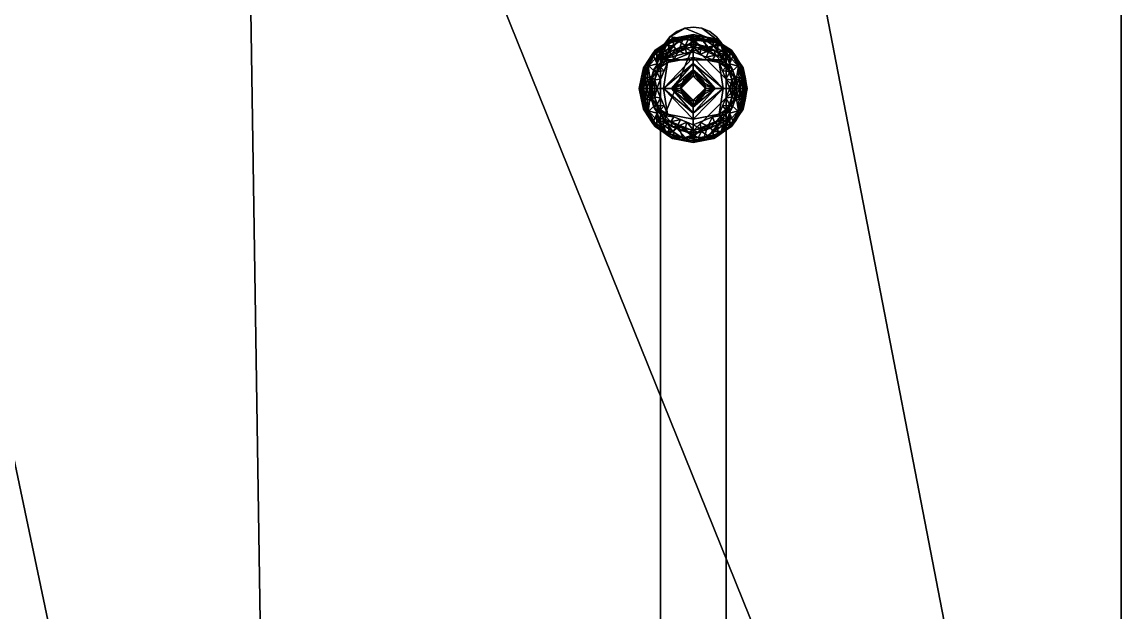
# Model space of a CAD drawing. Header units: millimetres. Extents: x -1000 to 1000, y -1301 to 1100.
# Drawn here: x 582.5 to 1000, y -850.6 to -626.5 of the extents above; entities that cross this region are included whole.
import ezdxf

# ---------------------------------------------------------------- set-up
doc = ezdxf.new("R2010")
doc.units = ezdxf.units.MM
doc.layers.add('I-FURN-PNLS', color=7, linetype='Continuous', lineweight=30)

msp = doc.modelspace()

# ---------------------------------------------------------------- meshes
at = {"layer": 'I-FURN-PNLS', "color": 250, "true_color": 0x1d1d1d}
mesh = msp.add_polyface(dxfattribs=at)
corners = [(940, 1100, 725), (506.19, 1100, 725), (544.71, 956.23, 725), (544.71, 716.23, 725), (483.15, 547.09, 725), (523.58, 534.41, 725), (563.62, 520.52, 725), (620, 500, 725), (1000, 500, 725), (1000, 1040, 725), (997.96, 1055.53, 725), (991.96, 1070, 725), (982.43, 1082.43, 725), (970, 1091.96, 725), (955.53, 1097.96, 725), (324.49, -400, 725), (189.61, -1300.59, 725), (353.36, -1298.77, 725), (516.78, -1287.95, 725), (679.35, -1268.16, 725), (840.58, -1239.48, 725), (1000, -1201.97, 725), (1000, -301.59, 725), (834, -343.25, 725), (665.57, -373.63, 725), (495.48, -392.57, 725)]
mesh.append_faces([[corners[k] for k in face] for face in [(0, 13, 14)]], dxfattribs={"vtx0": -1, "color": 250})
mesh.append_faces([[corners[k] for k in face] for face in [(6, 3, 5), (24, 21, 23), (25, 19, 24)]], dxfattribs={"vtx0": -1, "vtx1": -1, "color": 250})
mesh.append_faces([[corners[k] for k in face] for face in [(0, 9, 10, 11)]], dxfattribs={"vtx0": -1, "vtx3": -1, "color": 250})
mesh.append_faces([[corners[k] for k in face] for face in [(1, 2, 0), (4, 5, 3), (22, 23, 21), (17, 18, 15, 16)]], dxfattribs={"vtx1": -1, "color": 250})
mesh.append_faces([[corners[k] for k in face] for face in [(12, 13, 0, 11), (8, 9, 3, 7), (6, 7, 3), (20, 21, 24, 19)]], dxfattribs={"vtx1": -1, "vtx2": -1, "color": 250})
mesh.append_faces([[corners[k] for k in face] for face in [(2, 3, 9, 0)]], dxfattribs={"vtx1": -1, "vtx2": -1, "vtx3": -1, "color": 250})
mesh.append_faces([[corners[k] for k in face] for face in [(25, 15, 18, 19)]], dxfattribs={"vtx1": -1, "vtx3": -1, "color": 250})
mesh = msp.add_polyface(dxfattribs=at)
corners = [(940, 1100, 700), (955.53, 1097.96, 700), (970, 1091.96, 700), (982.43, 1082.43, 700), (991.96, 1070, 700), (997.96, 1055.53, 700), (1000, 1040, 700), (1000, 500, 700), (620, 500, 700), (563.62, 520.52, 700), (523.58, 534.41, 700), (483.15, 547.09, 700), (544.71, 716.23, 700), (544.71, 956.23, 700), (506.19, 1100, 700), (324.49, -400, 700), (495.48, -392.57, 700), (665.57, -373.63, 700), (834, -343.25, 700), (1000, -301.59, 700), (1000, -1201.97, 700), (840.58, -1239.48, 700), (679.35, -1268.16, 700), (516.78, -1287.95, 700), (353.36, -1298.77, 700), (189.61, -1300.59, 700)]
mesh.append_faces([[corners[k] for k in face] for face in [(10, 12, 9), (17, 22, 16)]], dxfattribs={"vtx0": -1, "vtx1": -1, "color": 250})
mesh.append_faces([[corners[k] for k in face] for face in [(23, 15, 16, 22)]], dxfattribs={"vtx0": -1, "vtx2": -1, "color": 250})
mesh.append_faces([[corners[k] for k in face] for face in [(0, 5, 6, 13)]], dxfattribs={"vtx0": -1, "vtx2": -1, "vtx3": -1, "color": 250})
mesh.append_faces([[corners[k] for k in face] for face in [(12, 7, 8, 9), (0, 3, 4, 5)]], dxfattribs={"vtx0": -1, "vtx3": -1, "color": 250})
mesh.append_faces([[corners[k] for k in face] for face in [(17, 18, 20), (21, 22, 17, 20)]], dxfattribs={"vtx1": -1, "vtx2": -1, "color": 250})
mesh.append_faces([[corners[k] for k in face] for face in [(12, 13, 6, 7)]], dxfattribs={"vtx1": -1, "vtx3": -1, "color": 250})
mesh.append_faces([[corners[k] for k in face] for face in [(13, 14, 0), (10, 11, 12), (24, 25, 15, 23), (18, 19, 20)]], dxfattribs={"vtx2": -1, "color": 250})
mesh.append_faces([[corners[k] for k in face] for face in [(0, 1, 2, 3)]], dxfattribs={"vtx3": -1, "color": 250})
mesh = msp.add_polyface(dxfattribs=at)
corners = [(1000, -301.59, 725), (1000, -1201.97, 725), (1000, -1201.97, 700), (1000, -301.59, 700)]
mesh.append_faces([[corners[k] for k in face] for face in [(0, 1, 2, 3)]], dxfattribs={"color": 250})
mesh = msp.add_polyface(dxfattribs=at)
corners = [(825, -640.92, 700), (825, -1060.92, 700), (825.43, -1064.16, 700), (826.67, -1067.17, 700), (828.66, -1069.76, 700), (831.25, -1071.75, 700), (834.26, -1073, 700), (837.5, -1073.42, 700), (840.74, -1073, 700), (843.75, -1071.75, 700), (846.34, -1069.76, 700), (848.33, -1067.17, 700), (849.57, -1064.16, 700), (850, -1060.92, 700), (850, -640.92, 700), (849.57, -637.69, 700), (848.33, -634.67, 700), (846.34, -632.08, 700), (843.75, -630.1, 700), (840.74, -628.85, 700), (837.5, -628.42, 700), (834.26, -628.85, 700), (831.25, -630.1, 700), (828.66, -632.08, 700), (826.67, -634.67, 700), (825.43, -637.69, 700)]
mesh.append_faces([[corners[k] for k in face] for face in [(10, 13, 3)]], dxfattribs={"vtx0": -1, "vtx1": -1, "vtx2": -1, "color": 250})
mesh.append_faces([[corners[k] for k in face] for face in [(16, 23, 0, 14), (3, 6, 8, 10)]], dxfattribs={"vtx0": -1, "vtx1": -1, "vtx2": -1, "vtx3": -1, "color": 250})
mesh.append_faces([[corners[k] for k in face] for face in [(14, 0, 1, 13)]], dxfattribs={"vtx0": -1, "vtx2": -1, "color": 250})
mesh.append_faces([[corners[k] for k in face] for face in [(25, 0, 23, 24), (18, 19, 16, 17), (5, 6, 3, 4), (9, 10, 8)]], dxfattribs={"vtx1": -1, "color": 250})
mesh.append_faces([[corners[k] for k in face] for face in [(14, 15, 16), (6, 7, 8)]], dxfattribs={"vtx2": -1, "color": 250})
mesh.append_faces([[corners[k] for k in face] for face in [(21, 22, 23, 16), (19, 20, 21, 16), (1, 2, 3, 13)]], dxfattribs={"vtx2": -1, "vtx3": -1, "color": 250})
mesh.append_faces([[corners[k] for k in face] for face in [(10, 11, 12, 13)]], dxfattribs={"vtx3": -1, "color": 250})
mesh = msp.add_polyface(dxfattribs=at)
corners = [(825, -640.92, 13.54), (825.43, -637.69, 13.54), (826.67, -634.67, 13.54), (828.66, -632.08, 13.54), (831.25, -630.1, 13.54), (834.26, -628.85, 13.54), (837.5, -628.42, 13.54), (840.74, -628.85, 13.54), (843.75, -630.1, 13.54), (846.34, -632.08, 13.54), (848.33, -634.67, 13.54), (849.57, -637.69, 13.54), (850, -640.92, 13.54), (850, -1060.92, 13.54), (849.57, -1064.16, 13.54), (848.33, -1067.17, 13.54), (846.34, -1069.76, 13.54), (843.75, -1071.75, 13.54), (840.74, -1073, 13.54), (837.5, -1073.42, 13.54), (834.26, -1073, 13.54), (831.25, -1071.75, 13.54), (828.66, -1069.76, 13.54), (826.67, -1067.17, 13.54), (825.43, -1064.16, 13.54), (825, -1060.92, 13.54)]
mesh.append_faces([[corners[k] for k in face] for face in [(23, 20, 21, 22), (3, 0, 1, 2), (10, 7, 8, 9)]], dxfattribs={"vtx0": -1, "color": 250})
mesh.append_faces([[corners[k] for k in face] for face in [(20, 23, 18, 19), (7, 10, 5, 6)]], dxfattribs={"vtx0": -1, "vtx1": -1, "color": 250})
mesh.append_faces([[corners[k] for k in face] for face in [(13, 16, 23)]], dxfattribs={"vtx0": -1, "vtx1": -1, "vtx2": -1, "color": 250})
mesh.append_faces([[corners[k] for k in face] for face in [(10, 0, 3, 5)]], dxfattribs={"vtx0": -1, "vtx1": -1, "vtx2": -1, "vtx3": -1, "color": 250})
mesh.append_faces([[corners[k] for k in face] for face in [(13, 25, 0, 12)]], dxfattribs={"vtx0": -1, "vtx2": -1, "color": 250})
mesh.append_faces([[corners[k] for k in face] for face in [(14, 15, 16, 13), (3, 4, 5)]], dxfattribs={"vtx2": -1, "color": 250})
mesh.append_faces([[corners[k] for k in face] for face in [(23, 24, 25, 13), (16, 17, 18, 23), (10, 11, 12, 0)]], dxfattribs={"vtx2": -1, "vtx3": -1, "color": 250})
mesh = msp.add_polyface(dxfattribs=at)
corners = [(825, -640.92, 700), (825.43, -637.69, 700), (826.67, -634.67, 700), (828.66, -632.08, 700), (831.25, -630.1, 700), (834.26, -628.85, 700), (837.5, -628.42, 700), (840.74, -628.85, 700), (843.75, -630.1, 700), (846.34, -632.08, 700), (848.33, -634.67, 700), (849.57, -637.69, 700), (850, -640.92, 700), (850, -640.92, 13.54), (849.57, -637.69, 13.54), (848.33, -634.67, 13.54), (846.34, -632.08, 13.54), (843.75, -630.1, 13.54), (840.74, -628.85, 13.54), (837.5, -628.42, 13.54), (834.26, -628.85, 13.54), (831.25, -630.1, 13.54), (828.66, -632.08, 13.54), (826.67, -634.67, 13.54), (825.43, -637.69, 13.54), (825, -640.92, 13.54)]
mesh.append_faces([[corners[k] for k in face] for face in [(1, 24, 25, 0)]], dxfattribs={"vtx0": -1, "color": 250})
mesh.append_faces([[corners[k] for k in face] for face in [(8, 17, 18, 7), (7, 18, 19, 6), (11, 14, 15, 10), (5, 20, 21, 4), (4, 21, 22, 3), (2, 23, 24, 1), (3, 22, 23, 2), (20, 5, 6, 19)]], dxfattribs={"vtx0": -1, "vtx2": -1, "color": 250})
mesh.append_faces([[corners[k] for k in face] for face in [(16, 17, 8, 9), (9, 10, 15, 16)]], dxfattribs={"vtx1": -1, "vtx3": -1, "color": 250})
mesh.append_faces([[corners[k] for k in face] for face in [(12, 13, 14, 11)]], dxfattribs={"vtx2": -1, "color": 250})
at = {"layer": 'I-FURN-PNLS', "color": 250, "true_color": 0x191919}
mesh = msp.add_polyface(dxfattribs=at)
corners = [(853.6, -651.77), (848.88, -640.38, -0.05), (837.5, -635.67, -0.07), (826.12, -640.38, -0.05), (821.4, -651.77), (819.72, -651.77, 0.33), (818.29, -651.76, 1.29), (817.33, -651.76, 2.72), (817, -651.75, 4.4), (818.56, -643.9, 4.36), (823, -637.25, 4.33), (829.65, -632.81, 4.31), (837.5, -631.25, 4.31), (845.35, -632.81, 4.31), (852, -637.25, 4.33), (856.44, -643.9, 4.36), (858, -651.75, 4.4), (857.67, -651.76, 2.72), (856.71, -651.76, 1.29), (855.28, -651.77, 0.33), (854.53, -643.13, 1.14), (820.47, -643.13, 1.14), (857.15, -647.46, 4.38), (817.85, -647.46, 4.38), (856.29, -646.95, 1.47), (818.71, -646.95, 1.47), (841.5, -632.97, 1.2), (833.5, -632.97, 1.2), (848.05, -635.59, 1.32), (826.95, -635.59, 1.32), (854.99, -647.82, 0.38), (851.24, -646.08, -0.03), (820.01, -647.82, 0.38), (823.76, -646.08, -0.03), (851.35, -639.91, 0.5), (851.4, -637.52, 2.11), (854.22, -640.58, 4.35), (855.5, -642.64, 2.7), (848.67, -635.03, 4.32), (853.63, -639.6, 2.74), (823.65, -639.91, 0.5), (823.6, -637.52, 2.11), (820.78, -640.58, 4.35), (819.5, -642.64, 2.7), (826.33, -635.03, 4.32), (821.37, -639.6, 2.74), (843.19, -638.03, -0.06), (831.81, -638.03, -0.06), (841.42, -632.03, 4.31), (833.58, -632.03, 4.31), (837.5, -631.87, 2.07), (837.72, -633.49, 0.49), (848.8, -637.9, 0.32), (845.17, -635.37, 0.41), (844.89, -633.67, 1.58), (826.2, -637.9, 0.32), (829.83, -635.37, 0.41), (830.11, -633.67, 1.58)]
mesh.append_faces([[corners[k] for k in face] for face in [(22, 24, 15), (48, 50, 12), (0, 30, 19), (3, 56, 47), (33, 40, 3), (15, 37, 36), (38, 28, 13), (10, 45, 42), (2, 51, 46), (12, 50, 49), (49, 57, 11)]], dxfattribs={"vtx0": -1, "vtx1": -1, "color": 250})
mesh.append_faces([[corners[k] for k in face] for face in [(41, 44, 29), (25, 21, 32), (45, 43, 42), (19, 30, 24), (35, 34, 28), (50, 51, 27), (24, 22, 17), (20, 24, 30), (41, 29, 40), (24, 20, 37), (51, 47, 27), (52, 34, 1), (21, 33, 32), (25, 7, 23), (55, 56, 3), (27, 49, 50), (28, 38, 35), (31, 20, 30), (57, 49, 27), (32, 5, 25), (45, 21, 43), (52, 53, 28), (35, 20, 34), (54, 28, 53), (29, 55, 40), (20, 31, 34), (20, 39, 37), (36, 37, 39), (24, 37, 15), (39, 20, 35), (14, 39, 35), (33, 21, 40), (21, 41, 40), (43, 25, 9), (41, 45, 10), (25, 43, 21), (21, 45, 41), (1, 53, 52), (50, 48, 26), (27, 56, 57), (51, 50, 26), (46, 51, 26), (28, 34, 52), (46, 26, 53), (54, 53, 26), (48, 54, 26), (13, 28, 54), (55, 29, 56), (3, 40, 55), (57, 56, 29), (27, 47, 56), (29, 11, 57)]], dxfattribs={"vtx0": -1, "vtx1": -1, "vtx2": -1, "color": 250})
mesh.append_faces([[corners[k] for k in face] for face in [(24, 17, 18), (25, 6, 7), (54, 48, 13), (24, 18, 19), (25, 23, 9), (30, 0, 31), (34, 31, 1), (43, 9, 42), (41, 10, 44), (51, 2, 47), (53, 1, 46)]], dxfattribs={"vtx0": -1, "vtx2": -1, "color": 250})
mesh.append_faces([[corners[k] for k in face] for face in [(5, 6, 25), (4, 5, 32), (14, 36, 39), (33, 4, 32), (38, 14, 35), (44, 11, 29)]], dxfattribs={"vtx1": -1, "vtx2": -1, "color": 250})
mesh.append_faces([[corners[k] for k in face] for face in [(7, 8, 23), (22, 16, 17)]], dxfattribs={"vtx2": -1, "color": 250})
mesh = msp.add_polyface(dxfattribs=at)
corners = [(858, -651.75, 4.4), (856.44, -643.9, 4.36), (852, -637.25, 4.33), (845.35, -632.81, 4.31), (837.5, -631.25, 4.31), (829.65, -632.81, 4.31), (823, -637.25, 4.33), (818.56, -643.9, 4.36), (817, -651.75, 4.4), (817.2, -651.74, 5.72), (817.79, -651.74, 6.92), (818.71, -651.73, 7.88), (819.88, -651.73, 8.53), (825.04, -639.27, 8.47), (837.5, -634.11, 8.45), (849.96, -639.27, 8.47), (855.12, -651.73, 8.53), (856.29, -651.73, 7.88), (857.21, -651.74, 6.92), (857.8, -651.74, 5.72), (852.54, -645.5, 8.5), (822.46, -645.5, 8.5), (856.27, -645.35, 6.71), (818.73, -645.35, 6.71), (857.15, -647.46, 4.38), (817.85, -647.46, 4.38), (857.35, -648.09, 6.01), (817.65, -648.09, 6.01), (852.64, -639.26, 6.98), (822.36, -639.26, 6.98), (855.85, -647.69, 7.86), (854.64, -643.22, 7.55), (819.15, -647.69, 7.86), (820.36, -643.22, 7.55), (846.82, -634.51, 7), (828.18, -634.51, 7), (854.76, -641.52, 6.28), (820.24, -641.52, 6.28), (852.84, -638.47, 5.69), (848.67, -635.03, 4.32), (849.99, -636.09, 6.32), (854.22, -640.58, 4.35), (849.77, -637.2, 7.62), (822.16, -638.47, 5.69), (826.33, -635.03, 4.32), (825.01, -636.09, 6.32), (820.78, -640.58, 4.35), (824.94, -637.44, 7.62), (823.75, -642.38, 8.48), (847.11, -633.86, 5.64), (841.34, -632.04, 6.2), (834.59, -632.11, 6.62), (827.89, -633.86, 5.64), (833.58, -632.03, 4.31), (831.02, -632.78, 6.27), (843.73, -636.69, 8.46), (846.85, -637.98, 8.46), (831.27, -636.69, 8.46), (831.76, -633.59, 7.6), (828.15, -637.98, 8.46), (835.67, -632.98, 7.75), (840.59, -633.07, 7.69), (834.38, -635.4, 8.45), (853.83, -648.61, 8.51), (821.17, -648.61, 8.51), (851.25, -642.38, 8.48), (841.42, -632.03, 4.31), (840.62, -635.4, 8.45)]
mesh.append_faces([[corners[k] for k in face] for face in [(17, 30, 16), (11, 27, 10), (1, 26, 24), (19, 26, 18), (5, 54, 53), (41, 36, 1), (6, 45, 44), (44, 52, 5), (56, 34, 55)]], dxfattribs={"vtx0": -1, "vtx1": -1, "color": 250})
mesh.append_faces([[corners[k] for k in face] for face in [(7, 27, 23), (22, 26, 1), (19, 24, 26), (31, 30, 22), (28, 31, 36), (28, 40, 42), (28, 38, 40), (50, 34, 49), (25, 9, 27), (29, 45, 43), (37, 23, 33), (22, 30, 17), (33, 23, 32), (29, 47, 45), (36, 38, 28), (22, 17, 26), (27, 11, 23), (11, 32, 23), (31, 63, 30), (22, 36, 31), (43, 46, 37), (42, 65, 28), (35, 45, 47), (33, 29, 37), (33, 32, 64), (29, 48, 47), (3, 50, 49), (61, 50, 51), (51, 50, 4), (22, 1, 36), (36, 41, 38), (43, 37, 29), (7, 23, 37), (58, 51, 54), (34, 42, 40), (2, 40, 38), (34, 40, 49), (44, 45, 52), (52, 45, 35), (43, 45, 6), (33, 48, 29), (58, 60, 51), (39, 49, 40), (54, 5, 52), (61, 51, 60), (35, 58, 54), (34, 56, 42), (54, 52, 35), (53, 54, 51), (61, 34, 50), (35, 47, 59), (58, 62, 60), (58, 35, 59), (60, 14, 61), (34, 61, 55), (65, 31, 28)]], dxfattribs={"vtx0": -1, "vtx1": -1, "vtx2": -1, "color": 250})
mesh.append_faces([[corners[k] for k in face] for face in [(32, 11, 12), (27, 9, 10), (47, 48, 13), (27, 7, 25), (32, 12, 64), (49, 39, 3), (43, 6, 46), (51, 4, 53), (47, 13, 59)]], dxfattribs={"vtx0": -1, "vtx2": -1, "color": 250})
mesh.append_faces([[corners[k] for k in face] for face in [(31, 65, 20, 63), (33, 64, 21, 48), (58, 59, 57, 62), (50, 3, 66, 4), (61, 14, 67, 55)]], dxfattribs={"vtx0": -1, "vtx3": -1, "color": 250})
mesh.append_faces([[corners[k] for k in face] for face in [(2, 39, 40), (17, 18, 26), (41, 2, 38), (15, 65, 42), (46, 7, 37), (56, 15, 42), (62, 14, 60), (63, 16, 30)]], dxfattribs={"vtx1": -1, "vtx2": -1, "color": 250})
mesh.append_faces([[corners[k] for k in face] for face in [(19, 0, 24), (25, 8, 9)]], dxfattribs={"vtx2": -1, "color": 250})
mesh = msp.add_polyface(dxfattribs=at)
corners = [(819.88, -651.73, 8.53), (820.85, -651.73, 8.92), (821.8, -651.73, 9.36), (822.73, -651.72, 9.85), (823.64, -651.72, 10.38), (827.7, -641.92, 10.34), (837.5, -637.86, 10.32), (847.3, -641.92, 10.34), (851.36, -651.72, 10.38), (852.27, -651.72, 9.85), (853.2, -651.73, 9.36), (854.15, -651.73, 8.92), (855.12, -651.73, 8.53), (849.96, -639.27, 8.47), (837.5, -634.11, 8.45), (825.04, -639.27, 8.47), (849.91, -648.2, 10.37), (825.09, -648.2, 10.37), (853.27, -647.25, 8.51), (821.73, -647.25, 8.51), (853.17, -647.74, 9.11), (821.83, -647.74, 9.11), (851.62, -643.26, 8.49), (849.9, -642.11, 9.31), (842.4, -639.89, 10.33), (843.73, -636.69, 8.46), (823.38, -643.26, 8.49), (825.1, -642.11, 9.31), (832.6, -639.89, 10.33), (831.27, -636.69, 8.46), (840.56, -636.33, 9.29), (834.45, -636.38, 9.31), (829.32, -638.51, 9.37), (845.98, -639.04, 9.52), (852.12, -648.46, 9.71), (848.6, -645.06, 10.35), (851.49, -645.23, 9.46), (852.45, -644.59, 8.92), (849.89, -643.63, 9.79), (848.16, -641.37, 9.75), (822.88, -648.46, 9.71), (826.4, -645.06, 10.35), (823.51, -645.23, 9.46), (822.55, -644.59, 8.92), (825.11, -643.63, 9.79), (826.84, -641.37, 9.75), (826.99, -640, 9.28), (828.15, -637.98, 8.46), (828.08, -638.12, 8.9), (831.39, -636.57, 8.98), (834.38, -635.4, 8.45), (835.87, -635.18, 8.85), (839.2, -635.15, 8.84), (842.45, -635.86, 8.85), (846.85, -637.98, 8.46), (847.92, -639.03, 8.96), (843.59, -637.31, 9.31), (840.62, -635.4, 8.45), (837.5, -636.03, 9.28), (845.38, -637.15, 8.89), (831.92, -637.44, 9.47), (839.95, -638.87, 10.33), (835.05, -638.87, 10.33), (830.15, -640.9, 10.33), (844.85, -640.9, 10.33)]
mesh.append_faces([[corners[k] for k in face] for face in [(16, 36, 35), (2, 21, 1), (22, 37, 18), (35, 38, 7), (3, 40, 2), (63, 45, 5), (7, 39, 64)]], dxfattribs={"vtx0": -1, "vtx1": -1, "color": 250})
mesh.append_faces([[corners[k] for k in face] for face in [(40, 42, 21), (52, 58, 30), (20, 37, 36), (37, 20, 18), (27, 43, 42), (23, 39, 38), (40, 21, 2), (31, 6, 58), (21, 19, 1), (18, 20, 11), (49, 31, 51), (33, 64, 39), (23, 55, 39), (44, 5, 45), (34, 20, 36), (48, 32, 49), (32, 60, 49), (50, 49, 51), (32, 46, 45), (52, 30, 53), (36, 23, 38), (20, 34, 10), (16, 34, 36), (39, 7, 38), (22, 23, 37), (36, 37, 23), (38, 35, 36), (33, 39, 55), (21, 42, 43), (17, 42, 40), (27, 42, 44), (21, 43, 19), (26, 43, 27), (45, 27, 44), (44, 42, 41), (27, 45, 46), (63, 32, 45), (46, 15, 27), (60, 31, 49), (32, 48, 46), (46, 48, 15), (49, 29, 48), (14, 51, 52), (51, 31, 58), (52, 53, 57), (53, 30, 56), (55, 59, 33), (13, 55, 23), (59, 56, 33), (59, 53, 56), (33, 56, 24), (51, 58, 52), (30, 61, 56), (53, 59, 25), (59, 55, 54), (30, 58, 61), (31, 60, 62), (32, 63, 60)]], dxfattribs={"vtx0": -1, "vtx1": -1, "vtx2": -1, "color": 250})
mesh.append_faces([[corners[k] for k in face] for face in [(34, 16, 8), (27, 15, 26), (40, 3, 4), (43, 26, 19), (23, 22, 13), (34, 8, 9), (58, 6, 61), (42, 17, 41), (59, 54, 25), (56, 61, 24), (44, 41, 5), (51, 14, 50), (55, 13, 54), (33, 24, 64)]], dxfattribs={"vtx0": -1, "vtx2": -1, "color": 250})
mesh.append_faces([[corners[k] for k in face] for face in [(12, 18, 11)]], dxfattribs={"vtx1": -1, "color": 250})
mesh.append_faces([[corners[k] for k in face] for face in [(4, 17, 40), (10, 11, 20), (9, 10, 34), (47, 15, 48, 29), (28, 62, 60, 63), (50, 29, 49), (25, 57, 53), (57, 14, 52), (62, 6, 31)]], dxfattribs={"vtx1": -1, "vtx2": -1, "color": 250})
mesh.append_faces([[corners[k] for k in face] for face in [(19, 0, 1)]], dxfattribs={"vtx2": -1, "color": 250})
mesh = msp.add_polyface(dxfattribs=at)
corners = [(821.4, -651.77), (826.12, -640.38, -0.05), (837.5, -635.67, -0.07), (848.88, -640.38, -0.05), (853.6, -651.77), (848.88, -663.15, 0.05), (837.5, -667.87, 0.07), (826.12, -663.15, 0.05)]
mesh.append_faces([[corners[k] for k in face] for face in [(2, 7, 0, 1), (4, 2, 3)]], dxfattribs={"vtx0": -1, "color": 250})
mesh.append_faces([[corners[k] for k in face] for face in [(5, 6, 4)]], dxfattribs={"vtx1": -1, "color": 250})
mesh.append_faces([[corners[k] for k in face] for face in [(6, 7, 2, 4)]], dxfattribs={"vtx1": -1, "vtx2": -1, "vtx3": -1, "color": 250})
mesh = msp.add_polyface(dxfattribs=at)
corners = [(837.5, -665.59, 10.45), (837.5, -663.43, 11.66), (837.5, -661.16, 12.66), (837.5, -658.82, 13.44), (837.5, -656.4, 13.99), (836.45, -656.29, 13.99), (835.46, -655.94, 13.99), (834.57, -655.38, 13.99), (833.83, -654.63, 13.98), (833.27, -653.74, 13.98), (832.92, -652.75, 13.98), (832.8, -651.7, 13.97), (832.92, -650.66, 13.97), (833.27, -649.67, 13.96), (833.83, -648.77, 13.96), (834.57, -648.03, 13.95), (835.46, -647.47, 13.95), (836.45, -647.12, 13.95), (837.5, -647, 13.95), (837.5, -644.6, 13.37), (837.5, -642.26, 12.57), (837.5, -640, 11.55), (837.5, -637.86, 10.32), (827.7, -641.92, 10.34), (823.64, -651.72, 10.38), (827.7, -661.52, 10.43), (829.21, -651.71, 13.04), (826.17, -651.71, 11.8)]
mesh.append_faces([[corners[k] for k in face] for face in [(3, 26, 2), (20, 26, 19), (2, 27, 1), (24, 27, 23), (13, 26, 12)]], dxfattribs={"vtx0": -1, "vtx1": -1, "color": 250})
mesh.append_faces([[corners[k] for k in face] for face in [(27, 25, 1), (26, 27, 2), (20, 27, 26), (13, 19, 26), (3, 9, 26), (27, 21, 23)]], dxfattribs={"vtx0": -1, "vtx1": -1, "vtx2": -1, "color": 250})
mesh.append_faces([[corners[k] for k in face] for face in [(19, 15, 16), (27, 24, 25)]], dxfattribs={"vtx0": -1, "vtx2": -1, "color": 250})
mesh.append_faces([[corners[k] for k in face] for face in [(4, 5, 3), (0, 1, 25), (22, 23, 21)]], dxfattribs={"vtx1": -1, "color": 250})
mesh.append_faces([[corners[k] for k in face] for face in [(5, 6, 3), (8, 9, 3), (7, 8, 3), (6, 7, 3), (11, 12, 26), (10, 11, 26), (9, 10, 26), (13, 14, 19), (14, 15, 19), (20, 21, 27), (16, 17, 19)]], dxfattribs={"vtx1": -1, "vtx2": -1, "color": 250})
mesh.append_faces([[corners[k] for k in face] for face in [(17, 18, 19)]], dxfattribs={"vtx2": -1, "color": 250})
mesh = msp.add_polyface(dxfattribs=at)
corners = [(837.5, -656.4, 13.99), (837.5, -658.82, 13.44), (837.5, -661.16, 12.66), (837.5, -663.43, 11.66), (837.5, -665.59, 10.45), (847.3, -661.52, 10.43), (851.36, -651.72, 10.38), (847.3, -641.92, 10.34), (837.5, -637.86, 10.32), (837.5, -640, 11.55), (837.5, -642.26, 12.57), (837.5, -644.6, 13.37), (837.5, -647, 13.95), (838.55, -647.12, 13.95), (839.54, -647.47, 13.95), (840.43, -648.03, 13.95), (841.17, -648.77, 13.96), (841.73, -649.67, 13.96), (842.08, -650.66, 13.97), (842.2, -651.7, 13.97), (842.08, -652.75, 13.98), (841.73, -653.74, 13.98), (841.17, -654.64, 13.98), (840.43, -655.38, 13.99), (839.54, -655.94, 13.99), (838.55, -656.29, 13.99), (845.79, -651.71, 13.04), (848.83, -651.71, 11.8)]
mesh.append_faces([[corners[k] for k in face] for face in [(10, 27, 9), (18, 26, 17), (20, 26, 19), (6, 27, 5)]], dxfattribs={"vtx0": -1, "vtx1": -1, "color": 250})
mesh.append_faces([[corners[k] for k in face] for face in [(17, 26, 11), (2, 27, 26), (7, 9, 27), (26, 27, 10), (3, 5, 27), (21, 1, 26)]], dxfattribs={"vtx0": -1, "vtx1": -1, "vtx2": -1, "color": 250})
mesh.append_faces([[corners[k] for k in face] for face in [(27, 2, 3), (26, 10, 11), (11, 13, 14), (26, 18, 19)]], dxfattribs={"vtx0": -1, "vtx2": -1, "color": 250})
mesh.append_faces([[corners[k] for k in face] for face in [(12, 13, 11), (8, 9, 7), (4, 5, 3)]], dxfattribs={"vtx1": -1, "color": 250})
mesh.append_faces([[corners[k] for k in face] for face in [(16, 17, 11), (15, 16, 11), (6, 7, 27), (14, 15, 11), (22, 23, 1), (21, 22, 1), (24, 25, 1), (23, 24, 1), (20, 21, 26), (1, 2, 26)]], dxfattribs={"vtx1": -1, "vtx2": -1, "color": 250})
mesh.append_faces([[corners[k] for k in face] for face in [(25, 0, 1)]], dxfattribs={"vtx2": -1, "color": 250})
at = {"layer": 'I-FURN-PNLS', "color": 250, "true_color": 0x1d1d1d}
mesh = msp.add_polyface(dxfattribs=at)
corners = [(825, -1060.92, 700), (825, -640.92, 700), (825, -640.92, 13.54), (825, -1060.92, 13.54)]
mesh.append_faces([[corners[k] for k in face] for face in [(3, 0, 1, 2)]], dxfattribs={"color": 250})
mesh = msp.add_polyface(dxfattribs=at)
corners = [(850, -640.92, 700), (850, -1060.92, 700), (850, -1060.92, 13.54), (850, -640.92, 13.54)]
mesh.append_faces([[corners[k] for k in face] for face in [(3, 0, 1, 2)]], dxfattribs={"color": 250})
at = {"layer": 'I-FURN-PNLS', "color": 250, "true_color": 0x191919}
mesh = msp.add_polyface(dxfattribs=at)
corners = [(832.8, -651.68, 20), (837.5, -646.98, 19.98), (842.2, -651.68, 20), (842.2, -651.68, 18.49), (842.2, -651.69, 16.99), (842.2, -651.7, 15.48), (842.2, -651.7, 13.97), (842.08, -650.66, 13.97), (841.73, -649.67, 13.96), (841.17, -648.77, 13.96), (840.43, -648.03, 13.95), (839.54, -647.47, 13.95), (838.55, -647.12, 13.95), (837.5, -647, 13.95), (836.45, -647.12, 13.95), (835.46, -647.47, 13.95), (834.57, -648.03, 13.95), (833.83, -648.77, 13.96), (833.27, -649.67, 13.96), (832.92, -650.66, 13.97), (832.8, -651.7, 13.97), (832.8, -651.7, 15.48), (832.8, -651.69, 16.99), (832.8, -651.68, 18.49)]
mesh.append_faces([[corners[k] for k in face] for face in [(21, 19, 20), (7, 5, 6)]], dxfattribs={"vtx0": -1, "color": 250})
mesh.append_faces([[corners[k] for k in face] for face in [(15, 22, 14), (5, 11, 4)]], dxfattribs={"vtx0": -1, "vtx1": -1, "color": 250})
mesh.append_faces([[corners[k] for k in face] for face in [(13, 22, 1), (4, 13, 1)]], dxfattribs={"vtx0": -1, "vtx1": -1, "vtx2": -1, "color": 250})
mesh.append_faces([[corners[k] for k in face] for face in [(15, 21, 22), (21, 18, 19), (21, 16, 17), (21, 15, 16), (4, 11, 12), (5, 10, 11), (5, 8, 9), (5, 7, 8)]], dxfattribs={"vtx0": -1, "vtx2": -1, "color": 250})
mesh.append_faces([[corners[k] for k in face] for face in [(3, 4, 1, 2)]], dxfattribs={"vtx1": -1, "color": 250})
mesh.append_faces([[corners[k] for k in face] for face in [(13, 14, 22), (17, 18, 21), (12, 13, 4), (9, 10, 5)]], dxfattribs={"vtx1": -1, "vtx2": -1, "color": 250})
mesh.append_faces([[corners[k] for k in face] for face in [(23, 0, 1, 22)]], dxfattribs={"vtx2": -1, "color": 250})
mesh = msp.add_polyface(dxfattribs=at)
corners = [(832.9, -651.61, 35), (837.5, -647.01, 34.98), (842.1, -651.61, 35), (842.1, -651.62, 31.25), (842.1, -651.64, 27.5), (842.1, -651.66, 23.75), (842.1, -651.68, 20), (837.5, -647.08, 19.98), (832.9, -651.68, 20), (832.9, -651.66, 23.75), (832.9, -651.64, 27.5), (832.9, -651.62, 31.25)]
mesh.append_faces([[corners[k] for k in face] for face in [(7, 1, 4)]], dxfattribs={"vtx0": -1, "vtx1": -1, "vtx2": -1, "color": 250})
mesh.append_faces([[corners[k] for k in face] for face in [(10, 11, 1, 7)]], dxfattribs={"vtx1": -1, "vtx2": -1, "vtx3": -1, "color": 250})
mesh.append_faces([[corners[k] for k in face] for face in [(11, 0, 1), (5, 6, 7, 4)]], dxfattribs={"vtx2": -1, "color": 250})
mesh.append_faces([[corners[k] for k in face] for face in [(7, 8, 9, 10), (1, 2, 3, 4)]], dxfattribs={"vtx3": -1, "color": 250})
mesh = msp.add_polyface(dxfattribs=at)
corners = [(832.9, -651.61, 35), (837.5, -656.21, 35.02), (842.1, -651.61, 35), (837.5, -647.01, 34.98)]
mesh.append_faces([[corners[k] for k in face] for face in [(0, 1, 2, 3)]], dxfattribs={"color": 250})
mesh = msp.add_polyface(dxfattribs=at)
corners = [(819.88, -651.73, 8.53), (818.71, -651.73, 7.88), (817.79, -651.74, 6.92), (817.2, -651.74, 5.72), (817, -651.75, 4.4), (818.56, -659.59, 4.44), (823, -666.24, 4.47), (829.65, -670.69, 4.49), (837.5, -672.25, 4.49), (845.35, -670.69, 4.49), (852, -666.24, 4.47), (856.44, -659.59, 4.44), (858, -651.75, 4.4), (857.8, -651.74, 5.72), (857.21, -651.74, 6.92), (856.29, -651.73, 7.88), (855.12, -651.73, 8.53), (849.96, -664.19, 8.59), (837.5, -669.35, 8.61), (825.04, -664.19, 8.59), (822.46, -657.96, 8.56), (852.54, -657.96, 8.56), (818.73, -658.13, 6.77), (856.27, -658.13, 6.77), (817.85, -656.04, 4.42), (857.15, -656.04, 4.42), (817.65, -655.39, 6.05), (857.35, -655.39, 6.05), (822.36, -664.22, 7.09), (852.64, -664.22, 7.09), (819.15, -655.77, 7.9), (820.36, -660.25, 7.62), (855.85, -655.77, 7.9), (854.64, -660.25, 7.62), (828.18, -668.97, 7.16), (846.82, -668.97, 7.16), (820.24, -661.96, 6.37), (854.76, -661.96, 6.37), (822.16, -665.02, 5.81), (826.33, -668.47, 4.48), (825.01, -667.39, 6.47), (820.78, -662.92, 4.45), (825.23, -666.26, 7.76), (852.84, -665.02, 5.81), (848.67, -668.47, 4.48), (849.99, -667.39, 6.47), (854.22, -662.92, 4.45), (850.06, -666.02, 7.75), (851.25, -661.08, 8.57), (827.89, -669.62, 5.8), (833.66, -671.44, 6.38), (840.41, -671.37, 6.8), (847.11, -669.62, 5.8), (841.42, -671.47, 4.49), (843.98, -670.7, 6.44), (831.27, -666.77, 8.6), (828.15, -665.48, 8.59), (843.73, -666.77, 8.6), (843.24, -669.88, 7.76), (846.85, -665.48, 8.59), (839.33, -670.49, 7.93), (834.41, -670.4, 7.87), (840.62, -668.06, 8.6), (821.17, -654.85, 8.54), (853.83, -654.85, 8.54), (823.75, -661.08, 8.57), (833.58, -671.47, 4.49), (834.38, -668.06, 8.6)]
mesh.append_faces([[corners[k] for k in face] for face in [(15, 27, 14), (3, 26, 2), (2, 26, 1), (1, 30, 0), (5, 26, 24), (17, 47, 48), (9, 54, 53), (41, 36, 5), (10, 45, 44), (44, 52, 9), (56, 34, 55)]], dxfattribs={"vtx0": -1, "vtx1": -1, "color": 250})
mesh.append_faces([[corners[k] for k in face] for face in [(22, 26, 5), (33, 23, 32), (22, 30, 1), (42, 28, 40), (3, 24, 26), (36, 38, 28), (25, 13, 27), (28, 31, 36), (22, 1, 26), (28, 38, 40), (31, 30, 22), (50, 34, 49), (11, 27, 23), (47, 45, 29), (42, 65, 28), (23, 33, 37), (43, 29, 45), (15, 23, 27), (22, 36, 31), (43, 46, 37), (32, 23, 15), (31, 63, 30), (35, 45, 47), (33, 29, 37), (33, 32, 64), (29, 48, 47), (7, 50, 49), (61, 50, 51), (51, 50, 8), (22, 5, 36), (36, 41, 38), (43, 37, 29), (11, 23, 37), (58, 51, 54), (34, 42, 40), (6, 40, 38), (34, 40, 49), (44, 45, 52), (52, 45, 35), (43, 45, 10), (33, 48, 29), (58, 60, 51), (39, 49, 40), (54, 9, 52), (61, 51, 60), (35, 58, 54), (34, 56, 42), (54, 52, 35), (53, 54, 51), (61, 34, 50), (35, 47, 59), (58, 62, 60), (58, 35, 59), (60, 18, 61), (34, 61, 55), (65, 31, 28)]], dxfattribs={"vtx0": -1, "vtx1": -1, "vtx2": -1, "color": 250})
mesh.append_faces([[corners[k] for k in face] for face in [(40, 6, 39), (27, 13, 14), (32, 15, 16), (32, 16, 64), (49, 39, 7), (43, 10, 46), (51, 8, 53), (47, 17, 59)]], dxfattribs={"vtx0": -1, "vtx2": -1, "color": 250})
mesh.append_faces([[corners[k] for k in face] for face in [(31, 65, 20, 63), (33, 64, 21, 48), (58, 59, 57, 62), (50, 7, 66, 8), (61, 18, 67, 55)]], dxfattribs={"vtx0": -1, "vtx3": -1, "color": 250})
mesh.append_faces([[corners[k] for k in face] for face in [(11, 25, 27), (41, 6, 38), (19, 65, 42), (46, 11, 37), (56, 19, 42), (62, 18, 60), (63, 0, 30)]], dxfattribs={"vtx1": -1, "vtx2": -1, "color": 250})
mesh.append_faces([[corners[k] for k in face] for face in [(3, 4, 24), (25, 12, 13)]], dxfattribs={"vtx2": -1, "color": 250})
mesh = msp.add_polyface(dxfattribs=at)
corners = [(817, -651.75, 4.4), (817.33, -651.76, 2.72), (818.29, -651.76, 1.29), (819.72, -651.77, 0.33), (821.4, -651.77), (826.12, -663.15, 0.05), (837.5, -667.87, 0.07), (848.88, -663.15, 0.05), (853.6, -651.77), (855.28, -651.77, 0.33), (856.71, -651.76, 1.29), (857.67, -651.76, 2.72), (858, -651.75, 4.4), (856.44, -659.59, 4.44), (852, -666.24, 4.47), (845.35, -670.69, 4.49), (837.5, -672.25, 4.49), (829.65, -670.69, 4.49), (823, -666.24, 4.47), (818.56, -659.59, 4.44), (820.47, -660.4, 1.22), (854.53, -660.4, 1.22), (817.85, -656.04, 4.42), (857.15, -656.04, 4.42), (818.71, -656.57, 1.51), (856.29, -656.57, 1.51), (833.5, -670.55, 1.38), (841.5, -670.55, 1.38), (826.95, -667.93, 1.47), (848.05, -667.93, 1.47), (820.01, -655.72, 0.42), (823.76, -657.46, 0.03), (854.99, -655.72, 0.42), (851.24, -657.46, 0.03), (823.65, -663.62, 0.61), (823.6, -666, 2.24), (820.78, -662.92, 4.45), (819.5, -660.87, 2.78), (826.33, -668.47, 4.48), (821.37, -663.91, 2.85), (851.35, -663.62, 0.61), (851.4, -666, 2.24), (854.22, -662.92, 4.45), (855.5, -660.87, 2.78), (848.67, -668.47, 4.48), (853.63, -663.91, 2.85), (831.81, -665.51, 0.06), (843.19, -665.51, 0.06), (833.58, -671.47, 4.49), (841.42, -671.47, 4.49), (837.5, -671.65, 2.25), (837.28, -670.04, 0.66), (826.2, -665.64, 0.44), (829.83, -668.16, 0.56), (830.11, -669.86, 1.74), (848.8, -665.64, 0.44), (845.17, -668.16, 0.56), (844.89, -669.86, 1.74)]
mesh.append_faces([[corners[k] for k in face] for face in [(4, 30, 3), (17, 54, 48), (22, 24, 19), (13, 25, 23), (48, 50, 16), (33, 40, 7), (19, 37, 36), (38, 28, 17), (14, 45, 42), (6, 51, 46), (16, 50, 49), (49, 57, 15)]], dxfattribs={"vtx0": -1, "vtx1": -1, "color": 250})
mesh.append_faces([[corners[k] for k in face] for face in [(28, 34, 52), (30, 24, 3), (35, 34, 28), (41, 44, 29), (25, 21, 32), (24, 22, 1), (31, 20, 30), (45, 21, 43), (51, 47, 27), (52, 53, 28), (20, 24, 30), (57, 49, 27), (28, 38, 35), (21, 33, 32), (45, 43, 42), (23, 25, 11), (41, 29, 40), (51, 50, 26), (9, 25, 32), (51, 27, 50), (24, 20, 37), (7, 55, 56), (35, 20, 34), (28, 53, 54), (55, 7, 40), (20, 31, 34), (20, 39, 37), (36, 37, 39), (24, 37, 19), (39, 20, 35), (18, 39, 35), (33, 21, 40), (21, 41, 40), (43, 25, 13), (41, 45, 14), (25, 43, 21), (21, 45, 41), (5, 53, 52), (50, 48, 26), (27, 56, 57), (49, 50, 27), (46, 51, 26), (34, 5, 52), (46, 26, 53), (54, 53, 26), (48, 54, 26), (17, 28, 54), (40, 29, 55), (55, 29, 56), (57, 56, 29), (27, 47, 56), (29, 15, 57)]], dxfattribs={"vtx0": -1, "vtx1": -1, "vtx2": -1, "color": 250})
mesh.append_faces([[corners[k] for k in face] for face in [(24, 1, 2), (24, 2, 3), (25, 9, 10), (56, 47, 7), (32, 8, 9), (25, 10, 11), (30, 4, 31), (34, 31, 5), (43, 13, 42), (41, 14, 44), (51, 6, 47), (53, 5, 46)]], dxfattribs={"vtx0": -1, "vtx2": -1, "color": 250})
mesh.append_faces([[corners[k] for k in face] for face in [(0, 1, 22)]], dxfattribs={"vtx1": -1, "color": 250})
mesh.append_faces([[corners[k] for k in face] for face in [(18, 36, 39), (33, 8, 32), (38, 18, 35), (44, 15, 29)]], dxfattribs={"vtx1": -1, "vtx2": -1, "color": 250})
mesh.append_faces([[corners[k] for k in face] for face in [(11, 12, 23)]], dxfattribs={"vtx2": -1, "color": 250})
mesh = msp.add_polyface(dxfattribs=at)
corners = [(851.36, -651.72, 10.38), (847.3, -661.52, 10.43), (837.5, -665.59, 10.45), (827.7, -661.52, 10.43), (823.64, -651.72, 10.38), (822.73, -651.72, 9.85), (821.8, -651.73, 9.36), (820.85, -651.73, 8.92), (819.88, -651.73, 8.53), (825.04, -664.19, 8.59), (837.5, -669.35, 8.61), (849.96, -664.19, 8.59), (855.12, -651.73, 8.53), (854.15, -651.73, 8.92), (853.2, -651.73, 9.36), (852.27, -651.72, 9.85), (825.09, -655.24, 10.4), (849.91, -655.24, 10.4), (821.73, -656.21, 8.55), (853.27, -656.21, 8.55), (821.83, -655.71, 9.15), (853.17, -655.71, 9.15), (823.38, -660.2, 8.57), (825.1, -661.34, 9.4), (832.6, -663.56, 10.44), (831.27, -666.77, 8.6), (851.62, -660.2, 8.57), (849.9, -661.34, 9.4), (842.4, -663.56, 10.44), (843.73, -666.77, 8.6), (834.44, -667.12, 9.43), (840.55, -667.07, 9.45), (845.68, -664.94, 9.5), (829.02, -664.41, 9.64), (822.88, -654.99, 9.74), (826.4, -658.38, 10.42), (823.51, -658.22, 9.52), (822.55, -658.87, 8.99), (825.11, -659.82, 9.87), (826.84, -662.08, 9.84), (852.12, -654.99, 9.74), (848.6, -658.38, 10.42), (851.49, -658.22, 9.52), (852.45, -658.87, 8.99), (849.89, -659.82, 9.87), (848.16, -662.08, 9.84), (848.01, -663.46, 9.38), (846.85, -665.48, 8.59), (846.92, -665.34, 9.02), (843.61, -666.88, 9.12), (840.62, -668.06, 8.6), (839.13, -668.27, 9), (835.8, -668.3, 8.99), (832.55, -667.6, 9), (828.15, -665.48, 8.59), (827.08, -664.42, 9.07), (831.41, -666.14, 9.45), (834.38, -668.06, 8.6), (837.5, -667.42, 9.43), (829.62, -666.3, 9.02), (843.08, -666.01, 9.61), (835.05, -664.57, 10.44), (839.95, -664.57, 10.44), (844.85, -662.54, 10.43), (830.15, -662.54, 10.43)]
mesh.append_faces([[corners[k] for k in face] for face in [(16, 36, 35), (14, 21, 13), (22, 37, 18), (35, 38, 3), (15, 40, 14), (63, 45, 1), (64, 33, 24)]], dxfattribs={"vtx0": -1, "vtx1": -1, "color": 250})
mesh.append_faces([[corners[k] for k in face] for face in [(40, 42, 21), (18, 20, 7), (27, 43, 42), (34, 20, 36), (20, 18, 37), (39, 38, 23), (52, 58, 30), (20, 37, 36), (44, 1, 45), (31, 2, 58), (21, 19, 13), (40, 21, 14), (23, 55, 39), (49, 31, 51), (48, 32, 49), (32, 60, 49), (50, 49, 51), (32, 46, 45), (52, 30, 53), (36, 23, 38), (20, 34, 6), (16, 34, 36), (39, 3, 38), (22, 23, 37), (36, 37, 23), (38, 35, 36), (33, 64, 39), (33, 39, 55), (21, 42, 43), (17, 42, 40), (27, 42, 44), (21, 43, 19), (26, 43, 27), (45, 27, 44), (44, 42, 41), (27, 45, 46), (63, 32, 45), (46, 11, 27), (60, 31, 49), (32, 48, 46), (46, 48, 11), (49, 29, 48), (10, 51, 52), (51, 31, 58), (52, 53, 57), (53, 30, 56), (55, 59, 33), (9, 55, 23), (59, 56, 33), (59, 53, 56), (33, 56, 24), (51, 58, 52), (30, 61, 56), (53, 59, 25), (59, 55, 54), (30, 58, 61), (31, 60, 62), (32, 63, 60)]], dxfattribs={"vtx0": -1, "vtx1": -1, "vtx2": -1, "color": 250})
mesh.append_faces([[corners[k] for k in face] for face in [(27, 11, 26), (34, 16, 4), (34, 4, 5), (58, 2, 61), (43, 26, 19), (42, 17, 41), (23, 22, 9), (59, 54, 25), (56, 61, 24), (44, 41, 1), (51, 10, 50), (55, 9, 54)]], dxfattribs={"vtx0": -1, "vtx2": -1, "color": 250})
mesh.append_faces([[corners[k] for k in face] for face in [(8, 18, 7)]], dxfattribs={"vtx1": -1, "color": 250})
mesh.append_faces([[corners[k] for k in face] for face in [(6, 7, 20), (5, 6, 34), (0, 17, 40), (15, 0, 40), (64, 3, 39), (47, 11, 48, 29), (28, 62, 60, 63), (50, 29, 49), (25, 57, 53), (57, 10, 52), (62, 2, 31)]], dxfattribs={"vtx1": -1, "vtx2": -1, "color": 250})
mesh.append_faces([[corners[k] for k in face] for face in [(19, 12, 13)]], dxfattribs={"vtx2": -1, "color": 250})
mesh = msp.add_polyface(dxfattribs=at)
corners = [(842.2, -651.7, 13.97), (842.2, -651.7, 15.48), (842.2, -651.69, 16.99), (842.2, -651.68, 18.49), (842.2, -651.68, 20), (837.5, -656.38, 20.02), (832.8, -651.68, 20), (832.8, -651.68, 18.49), (832.8, -651.69, 16.99), (832.8, -651.7, 15.48), (832.8, -651.7, 13.97), (832.92, -652.75, 13.98), (833.27, -653.74, 13.98), (833.83, -654.63, 13.98), (834.57, -655.38, 13.99), (835.46, -655.94, 13.99), (836.45, -656.29, 13.99), (837.5, -656.4, 13.99), (838.55, -656.29, 13.99), (839.54, -655.94, 13.99), (840.43, -655.38, 13.99), (841.17, -654.64, 13.98), (841.73, -653.74, 13.98), (842.08, -652.75, 13.98)]
mesh.append_faces([[corners[k] for k in face] for face in [(2, 19, 1), (16, 8, 15)]], dxfattribs={"vtx0": -1, "vtx1": -1, "color": 250})
mesh.append_faces([[corners[k] for k in face] for face in [(2, 5, 17), (8, 17, 5)]], dxfattribs={"vtx0": -1, "vtx1": -1, "vtx2": -1, "color": 250})
mesh.append_faces([[corners[k] for k in face] for face in [(2, 17, 18), (1, 21, 22), (1, 19, 20), (2, 18, 19), (15, 8, 9), (9, 13, 14), (9, 11, 12)]], dxfattribs={"vtx0": -1, "vtx2": -1, "color": 250})
mesh.append_faces([[corners[k] for k in face] for face in [(0, 1, 23)]], dxfattribs={"vtx1": -1, "color": 250})
mesh.append_faces([[corners[k] for k in face] for face in [(22, 23, 1), (20, 21, 1), (16, 17, 8), (14, 15, 9), (12, 13, 9)]], dxfattribs={"vtx1": -1, "vtx2": -1, "color": 250})
mesh.append_faces([[corners[k] for k in face] for face in [(3, 4, 5, 2), (9, 10, 11)]], dxfattribs={"vtx2": -1, "color": 250})
mesh.append_faces([[corners[k] for k in face] for face in [(5, 6, 7, 8)]], dxfattribs={"vtx3": -1, "color": 250})
mesh = msp.add_polyface(dxfattribs=at)
corners = [(842.1, -651.68, 20), (842.1, -651.66, 23.75), (842.1, -651.64, 27.5), (842.1, -651.62, 31.25), (842.1, -651.61, 35), (837.5, -656.21, 35.02), (832.9, -651.61, 35), (832.9, -651.62, 31.25), (832.9, -651.64, 27.5), (832.9, -651.66, 23.75), (832.9, -651.68, 20), (837.5, -656.28, 20.02)]
mesh.append_faces([[corners[k] for k in face] for face in [(7, 5, 6)]], dxfattribs={"vtx0": -1, "color": 250})
mesh.append_faces([[corners[k] for k in face] for face in [(11, 2, 5), (8, 11, 5, 7)]], dxfattribs={"vtx0": -1, "vtx1": -1, "vtx2": -1, "color": 250})
mesh.append_faces([[corners[k] for k in face] for face in [(1, 2, 11, 0)]], dxfattribs={"vtx1": -1, "color": 250})
mesh.append_faces([[corners[k] for k in face] for face in [(3, 4, 5, 2), (9, 10, 11, 8)]], dxfattribs={"vtx2": -1, "color": 250})

doc.saveas('drawing.dxf')
